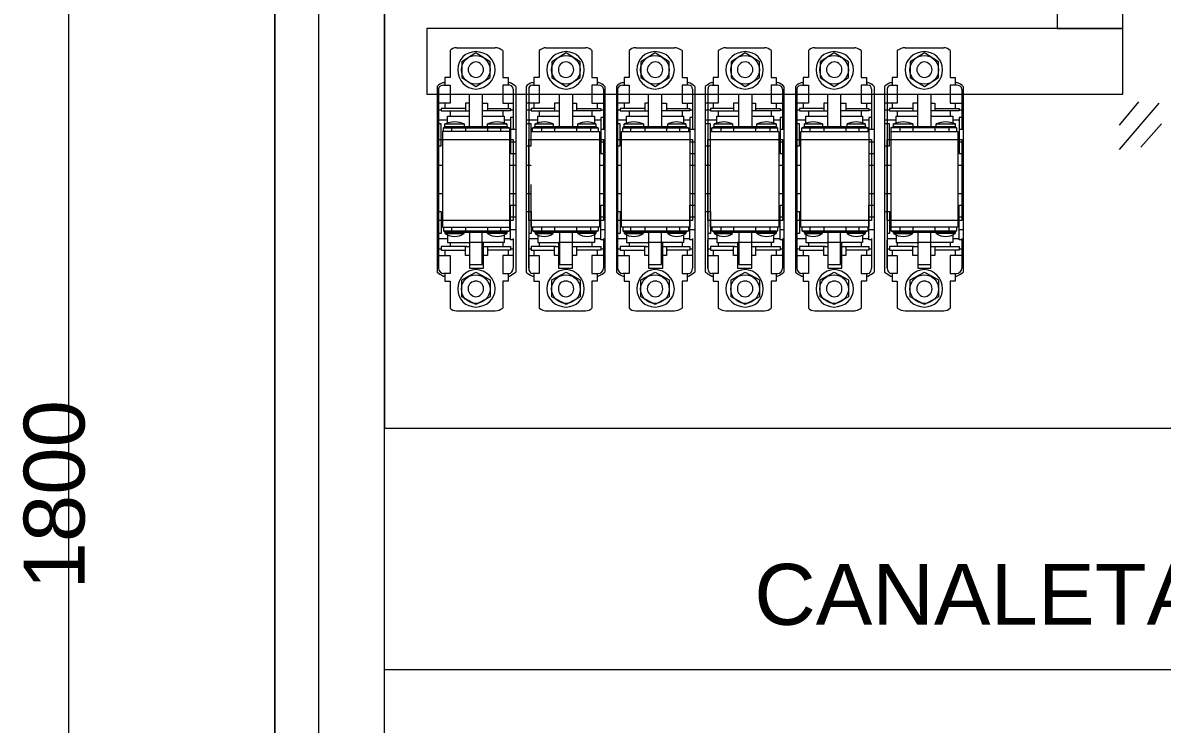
# Model space of a CAD drawing. Header units: millimetres. Extents: x 1004 to 59588, y 686 to 38112.
# Drawn here: x 17128 to 17648, y 12181 to 12501 of the extents above; entities that cross this region are included whole.
import ezdxf

# ---------------------------------------------------------------- set-up
doc = ezdxf.new("R2010")
doc.units = ezdxf.units.MM
doc.layers.add('PDF4_Geometry', color=7, linetype='Continuous')
doc.layers.add('PDF4_Text', color=7, linetype='Continuous')
doc.styles.add('PDF Arial', font='arial.ttf')

msp = doc.modelspace()

# ---------------------------------------------------------------- linework, layer by layer
at = {"layer": 'PDF4_Geometry', "lineweight": 0}
for points in [[(17243.05, 11239.42), (18087.16, 11239.42), (18087.16, 11339.42), (18087.16, 13234.71), (17243.05, 13234.71), (17243.05, 11339.42), (17243.05, 13234.71), (18087.16, 13234.71), (18087.16, 11339.42), (17243.05, 11339.42), (18087.16, 11339.42), (17243.05, 11339.42), (17243.05, 11239.42), (17243.05, 11339.42)], [(17637.16, 12465.3), (17628.34, 12454.71)], [(17646.58, 12464.71), (17628.34, 12443.54)], [(17647.75, 12455.3), (17638.34, 12444.71)]]:
    msp.add_lwpolyline(points, dxfattribs=at)
for points in [[(17263.05, 11359.42), (18067.16, 11359.42), (18067.16, 13215.3), (17263.05, 13215.3)], [(18031.28, 13182.95), (18031.28, 11387.07), (17293.05, 11387.07), (17293.05, 13182.95)], [(17293.05, 12316.48), (17712.46, 12316.48), (17712.46, 13003.54), (17293.05, 13003.54)], [(17630.11, 12635.89), (17600.11, 12635.89), (17600.11, 12498.83), (17630.11, 12498.83)], [(17312.46, 12468.83), (17630.11, 12468.83), (17630.11, 12498.83), (17312.46, 12498.83)]]:
    msp.add_lwpolyline(points, close=True, dxfattribs=at)
at = {"layer": 'PDF4_Geometry', "lineweight": 18}
for points in [[(17148.93, 13162.95), (17148.93, 11407.07)], [(17323.05, 12488.83), (17323.05, 12476.48), (17320.69, 12476.48), (17320.69, 12472.95)], [(17325.99, 12490.01), (17343.63, 12490.01)], [(17347.16, 12488.83), (17347.16, 12476.48), (17349.52, 12476.48), (17349.52, 12472.95)], [(17363.63, 12488.83), (17363.63, 12476.48), (17361.28, 12476.48), (17361.28, 12472.95)], [(17366.58, 12490.01), (17384.81, 12490.01)], [(17387.75, 12488.83), (17387.75, 12476.48), (17390.11, 12476.48), (17390.11, 12472.95)], [(17404.81, 12488.83), (17404.81, 12476.48), (17402.46, 12476.48), (17402.46, 12472.95)], [(17407.75, 12490.01), (17425.4, 12490.01)], [(17428.93, 12488.83), (17428.93, 12476.48), (17431.28, 12476.48), (17431.28, 12472.95)], [(17445.4, 12488.83), (17445.4, 12476.48), (17443.05, 12476.48), (17443.05, 12472.95)], [(17448.93, 12490.01), (17466.58, 12490.01)], [(17469.52, 12488.83), (17469.52, 12476.48), (17471.87, 12476.48), (17471.87, 12472.95)], [(17486.58, 12488.83), (17486.58, 12476.48), (17484.22, 12476.48), (17484.22, 12472.95)], [(17489.52, 12490.01), (17507.75, 12490.01)], [(17510.69, 12488.83), (17510.69, 12476.48), (17513.05, 12476.48), (17513.05, 12472.95)], [(17527.16, 12488.83), (17527.16, 12476.48), (17524.81, 12476.48), (17524.81, 12472.95)], [(17530.69, 12490.01), (17548.34, 12490.01)], [(17551.28, 12488.83), (17551.28, 12476.48), (17553.63, 12476.48), (17553.63, 12472.95)], [(17320.11, 12472.95), (17323.05, 12472.95), (17323.05, 12464.71), (17317.16, 12464.71)], [(17317.16, 12472.36), (17317.16, 12454.71)], [(17317.75, 12471.18), (17317.75, 12464.71)], [(17320.11, 12474.12), (17320.69, 12474.12)], [(17350.11, 12472.95), (17347.16, 12472.95), (17347.16, 12464.71), (17351.87, 12464.71)], [(17349.52, 12474.12), (17350.11, 12474.12)], [(17350.11, 12472.95), (17350.11, 12472.95)], [(17351.87, 12471.18), (17351.87, 12452.95)], [(17353.05, 12472.36), (17353.05, 12427.65), (17353.05, 12387.65)], [(17360.69, 12472.95), (17363.63, 12472.95), (17363.63, 12464.71), (17357.75, 12464.71)], [(17357.75, 12472.36), (17357.75, 12454.71)], [(17358.93, 12471.18), (17358.93, 12464.71)], [(17360.69, 12474.12), (17361.28, 12474.12)], [(17390.69, 12472.95), (17387.75, 12472.95), (17387.75, 12464.71), (17393.05, 12464.71)], [(17390.11, 12474.12), (17390.69, 12474.12)], [(17390.69, 12472.95), (17390.69, 12472.95)], [(17393.05, 12471.18), (17393.05, 12452.95)], [(17393.63, 12472.36), (17393.63, 12427.65), (17393.63, 12387.65)], [(17401.87, 12472.95), (17404.81, 12472.95), (17404.81, 12464.71), (17398.93, 12464.71)], [(17398.93, 12472.36), (17398.93, 12454.71)], [(17399.52, 12471.18), (17399.52, 12464.71)], [(17401.87, 12474.12), (17402.46, 12474.12)], [(17431.87, 12472.95), (17428.93, 12472.95), (17428.93, 12464.71), (17433.63, 12464.71)], [(17431.28, 12474.12), (17431.87, 12474.12)], [(17431.87, 12472.95), (17431.87, 12472.95)], [(17433.63, 12471.18), (17433.63, 12452.95)], [(17434.81, 12472.36), (17434.81, 12427.65), (17434.81, 12387.65)], [(17442.46, 12472.95), (17445.4, 12472.95), (17445.4, 12464.71), (17439.52, 12464.71)], [(17439.52, 12472.36), (17439.52, 12454.71)], [(17440.69, 12471.18), (17440.69, 12464.71)], [(17442.46, 12474.12), (17443.05, 12474.12)], [(17472.46, 12472.95), (17469.52, 12472.95), (17469.52, 12464.71), (17474.81, 12464.71)], [(17471.87, 12474.12), (17472.46, 12474.12)], [(17472.46, 12472.95), (17472.46, 12472.95)], [(17474.81, 12471.18), (17474.81, 12452.95)], [(17475.4, 12472.36), (17475.4, 12427.65), (17475.4, 12387.65)], [(17483.63, 12472.95), (17486.58, 12472.95), (17486.58, 12464.71), (17480.69, 12464.71)], [(17480.69, 12472.36), (17480.69, 12454.71)], [(17481.28, 12471.18), (17481.28, 12464.71)], [(17483.63, 12474.12), (17484.22, 12474.12)], [(17513.63, 12472.95), (17510.69, 12472.95), (17510.69, 12464.71), (17515.4, 12464.71)], [(17513.05, 12474.12), (17513.63, 12474.12)], [(17513.63, 12472.95), (17513.63, 12472.95)], [(17515.4, 12471.18), (17515.4, 12452.95)], [(17516.58, 12472.36), (17516.58, 12427.65), (17516.58, 12387.65)], [(17524.22, 12472.95), (17527.16, 12472.95), (17527.16, 12464.71), (17521.28, 12464.71)], [(17521.28, 12472.36), (17521.28, 12454.71)], [(17522.46, 12471.18), (17522.46, 12464.71)], [(17524.22, 12474.12), (17524.81, 12474.12)], [(17554.22, 12472.95), (17551.28, 12472.95), (17551.28, 12464.71), (17556.58, 12464.71)], [(17553.63, 12474.12), (17554.22, 12474.12)], [(17554.22, 12472.95), (17554.22, 12472.95)], [(17556.58, 12471.18), (17556.58, 12452.95)], [(17557.16, 12472.36), (17557.16, 12427.65), (17557.16, 12387.65)], [(17320.69, 12464.71), (17320.69, 12462.36)], [(17331.87, 12464.71), (17330.11, 12464.71), (17330.11, 12461.18)], [(17331.87, 12454.12), (17331.87, 12468.83), (17337.75, 12468.83), (17337.75, 12454.12)], [(17337.75, 12464.71), (17340.11, 12464.71), (17340.11, 12461.18)], [(17349.52, 12464.71), (17349.52, 12462.36)], [(17361.28, 12464.71), (17361.28, 12462.36)], [(17373.05, 12464.71), (17370.69, 12464.71), (17370.69, 12461.18)], [(17373.05, 12454.12), (17373.05, 12468.83), (17378.93, 12468.83), (17378.93, 12454.12)], [(17378.93, 12464.71), (17380.69, 12464.71), (17380.69, 12461.18)], [(17390.11, 12464.71), (17390.11, 12462.36)], [(17402.46, 12464.71), (17402.46, 12462.36)], [(17413.63, 12464.71), (17411.87, 12464.71), (17411.87, 12461.18)], [(17413.63, 12454.12), (17413.63, 12468.83), (17419.52, 12468.83), (17419.52, 12454.12)], [(17419.52, 12464.71), (17421.87, 12464.71), (17421.87, 12461.18)], [(17431.28, 12464.71), (17431.28, 12462.36)], [(17443.05, 12464.71), (17443.05, 12462.36)], [(17454.81, 12464.71), (17452.46, 12464.71), (17452.46, 12461.18)], [(17454.81, 12454.12), (17454.81, 12468.83), (17460.69, 12468.83), (17460.69, 12454.12)], [(17460.69, 12464.71), (17462.46, 12464.71), (17462.46, 12461.18)], [(17471.87, 12464.71), (17471.87, 12462.36)], [(17484.22, 12464.71), (17484.22, 12462.36)], [(17495.4, 12464.71), (17493.63, 12464.71), (17493.63, 12461.18)], [(17495.4, 12454.12), (17495.4, 12468.83), (17501.28, 12468.83), (17501.28, 12454.12)], [(17501.28, 12464.71), (17503.63, 12464.71), (17503.63, 12461.18)], [(17513.05, 12464.71), (17513.05, 12462.36)], [(17524.81, 12464.71), (17524.81, 12462.36)], [(17536.58, 12464.71), (17534.22, 12464.71), (17534.22, 12461.18)], [(17536.58, 12454.12), (17536.58, 12468.83), (17542.46, 12468.83), (17542.46, 12454.12)], [(17542.46, 12464.71), (17544.22, 12464.71), (17544.22, 12461.18)], [(17553.63, 12464.71), (17553.63, 12462.36)], [(17317.16, 12461.77), (17318.93, 12461.77)], [(17330.11, 12462.36), (17318.93, 12462.36), (17318.93, 12461.18), (17331.87, 12461.18)], [(17323.05, 12461.18), (17323.05, 12458.83)], [(17340.11, 12462.36), (17350.69, 12462.36), (17350.69, 12461.18), (17337.75, 12461.18)], [(17347.16, 12461.18), (17347.16, 12458.83)], [(17350.69, 12461.77), (17351.87, 12461.77)], [(17357.75, 12461.77), (17360.11, 12461.77)], [(17370.69, 12462.36), (17360.11, 12462.36), (17360.11, 12461.18), (17373.05, 12461.18)], [(17363.63, 12461.18), (17363.63, 12458.83)], [(17380.69, 12462.36), (17391.87, 12462.36), (17391.87, 12461.18), (17378.93, 12461.18)], [(17387.75, 12461.18), (17387.75, 12458.83)], [(17391.87, 12461.77), (17393.05, 12461.77)], [(17398.93, 12461.77), (17400.69, 12461.77)], [(17411.87, 12462.36), (17400.69, 12462.36), (17400.69, 12461.18), (17413.63, 12461.18)], [(17404.81, 12461.18), (17404.81, 12458.83)], [(17421.87, 12462.36), (17432.46, 12462.36), (17432.46, 12461.18), (17419.52, 12461.18)], [(17428.93, 12461.18), (17428.93, 12458.83)], [(17432.46, 12461.77), (17433.63, 12461.77)], [(17439.52, 12461.77), (17441.87, 12461.77)], [(17452.46, 12462.36), (17441.87, 12462.36), (17441.87, 12461.18), (17454.81, 12461.18)], [(17445.4, 12461.18), (17445.4, 12458.83)], [(17462.46, 12462.36), (17473.63, 12462.36), (17473.63, 12461.18), (17460.69, 12461.18)], [(17469.52, 12461.18), (17469.52, 12458.83)], [(17473.63, 12461.77), (17474.81, 12461.77)], [(17480.69, 12461.77), (17482.46, 12461.77)], [(17493.63, 12462.36), (17482.46, 12462.36), (17482.46, 12461.18), (17495.4, 12461.18)], [(17486.58, 12461.18), (17486.58, 12458.83)], [(17503.63, 12462.36), (17514.22, 12462.36), (17514.22, 12461.18), (17501.28, 12461.18)], [(17510.69, 12461.18), (17510.69, 12458.83)], [(17514.22, 12461.77), (17515.4, 12461.77)], [(17521.28, 12461.77), (17523.63, 12461.77)], [(17534.22, 12462.36), (17523.63, 12462.36), (17523.63, 12461.18), (17536.58, 12461.18)], [(17527.16, 12461.18), (17527.16, 12458.83)], [(17544.22, 12462.36), (17555.4, 12462.36), (17555.4, 12461.18), (17542.46, 12461.18)], [(17551.28, 12461.18), (17551.28, 12458.83)], [(17555.4, 12461.77), (17556.58, 12461.77)], [(17317.16, 12457.07), (17321.87, 12457.07)], [(17317.16, 12445.3), (17318.93, 12445.3), (17318.93, 12455.3), (17317.16, 12455.3), (17317.16, 12427.65), (17317.16, 12387.65)], [(17320.11, 12451.77), (17320.11, 12453.54), (17320.69, 12454.12), (17320.69, 12455.3), (17329.52, 12455.3), (17329.52, 12454.12)], [(17321.87, 12455.3), (17321.87, 12458.83), (17331.87, 12458.83)], [(17337.75, 12458.83), (17347.75, 12458.83), (17347.75, 12455.3)], [(17340.11, 12454.12), (17340.11, 12455.3), (17348.93, 12455.3), (17348.93, 12454.12), (17350.11, 12453.54)], [(17347.75, 12457.07), (17350.69, 12457.07)], [(17351.87, 12458.24), (17350.69, 12458.24), (17350.69, 12441.77), (17353.05, 12441.77)], [(17357.75, 12457.07), (17363.05, 12457.07)], [(17357.75, 12445.3), (17360.11, 12445.3), (17360.11, 12455.3), (17357.75, 12455.3), (17357.75, 12427.65), (17357.75, 12387.65)], [(17360.69, 12451.77), (17360.69, 12453.54), (17361.87, 12454.12), (17361.87, 12455.3), (17370.11, 12455.3), (17370.11, 12454.12)], [(17363.05, 12455.3), (17363.05, 12458.83), (17373.05, 12458.83)], [(17378.93, 12458.83), (17388.93, 12458.83), (17388.93, 12455.3)], [(17381.28, 12454.12), (17381.28, 12455.3), (17389.52, 12455.3), (17389.52, 12454.12), (17390.69, 12453.54), (17390.69, 12451.77)], [(17388.93, 12457.07), (17391.87, 12457.07)], [(17393.05, 12458.24), (17391.87, 12458.24), (17391.87, 12441.77), (17393.63, 12441.77)], [(17398.93, 12457.07), (17403.63, 12457.07)], [(17398.93, 12445.3), (17400.69, 12445.3), (17400.69, 12455.3), (17398.93, 12455.3), (17398.93, 12427.65), (17398.93, 12387.65)], [(17401.87, 12451.77), (17401.87, 12453.54), (17402.46, 12454.12), (17402.46, 12455.3), (17411.28, 12455.3), (17411.28, 12454.12)], [(17403.63, 12455.3), (17403.63, 12458.83), (17413.63, 12458.83)], [(17419.52, 12458.83), (17429.52, 12458.83), (17429.52, 12455.3)], [(17422.46, 12454.12), (17422.46, 12455.3), (17430.69, 12455.3), (17430.69, 12454.12), (17431.87, 12453.54), (17431.87, 12451.77)], [(17429.52, 12457.07), (17432.46, 12457.07)], [(17433.63, 12458.24), (17432.46, 12458.24), (17432.46, 12441.77), (17434.81, 12441.77)], [(17439.52, 12457.07), (17444.81, 12457.07)], [(17439.52, 12445.3), (17441.87, 12445.3), (17441.87, 12455.3), (17439.52, 12455.3), (17439.52, 12427.65), (17439.52, 12387.65)], [(17442.46, 12451.77), (17442.46, 12453.54), (17443.63, 12454.12), (17443.63, 12455.3), (17451.87, 12455.3), (17451.87, 12454.12)], [(17444.81, 12455.3), (17444.81, 12458.83), (17454.81, 12458.83)], [(17460.69, 12458.83), (17470.69, 12458.83), (17470.69, 12455.3)], [(17463.05, 12454.12), (17463.05, 12455.3), (17471.87, 12455.3), (17471.87, 12454.12), (17472.46, 12453.54), (17472.46, 12451.77)], [(17470.69, 12457.07), (17473.63, 12457.07)], [(17474.81, 12458.24), (17473.63, 12458.24), (17473.63, 12441.77), (17475.4, 12441.77)], [(17480.69, 12457.07), (17485.4, 12457.07)], [(17480.69, 12445.3), (17482.46, 12445.3), (17482.46, 12455.3), (17480.69, 12455.3), (17480.69, 12427.65), (17480.69, 12387.65)], [(17483.63, 12451.77), (17483.63, 12453.54), (17484.81, 12454.12), (17484.81, 12455.3), (17493.05, 12455.3), (17493.05, 12454.12)], [(17485.4, 12455.3), (17485.4, 12458.83), (17495.4, 12458.83)], [(17501.28, 12458.83), (17511.28, 12458.83), (17511.28, 12455.3)], [(17504.22, 12454.12), (17504.22, 12455.3), (17512.46, 12455.3), (17512.46, 12454.12), (17513.63, 12453.54), (17513.63, 12451.77)], [(17511.28, 12457.07), (17514.22, 12457.07)], [(17515.4, 12458.24), (17514.22, 12458.24), (17514.22, 12441.77), (17516.58, 12441.77)], [(17521.28, 12457.07), (17526.58, 12457.07)], [(17521.28, 12445.3), (17523.63, 12445.3), (17523.63, 12455.3), (17521.28, 12455.3), (17521.28, 12427.65), (17521.28, 12387.65)], [(17524.22, 12453.54), (17525.4, 12454.12), (17525.4, 12455.3), (17534.22, 12455.3), (17534.22, 12454.12)], [(17526.58, 12455.3), (17526.58, 12458.83), (17536.58, 12458.83)], [(17542.46, 12458.83), (17552.46, 12458.83), (17552.46, 12455.3)], [(17544.81, 12454.12), (17544.81, 12455.3), (17553.63, 12455.3), (17553.63, 12454.12), (17554.22, 12453.54), (17554.22, 12451.77)], [(17552.46, 12457.07), (17555.4, 12457.07)], [(17556.58, 12458.24), (17555.4, 12458.24), (17555.4, 12441.77), (17557.16, 12441.77)], [(17350.11, 12451.77), (17319.52, 12451.77), (17319.52, 12427.65), (17319.52, 12408.24), (17350.11, 12408.24)], [(17320.11, 12453.54), (17350.11, 12453.54), (17350.11, 12451.77), (17350.11, 12427.65), (17350.11, 12408.24), (17350.11, 12406.48), (17348.93, 12405.89), (17348.93, 12405.3), (17340.11, 12405.3), (17340.11, 12405.89)], [(17320.69, 12454.12), (17348.93, 12454.12)], [(17323.63, 12453.54), (17323.63, 12451.77)], [(17330.11, 12453.54), (17330.11, 12451.77)], [(17333.05, 12453.54), (17333.63, 12454.12)], [(17335.99, 12454.12), (17337.16, 12453.54)], [(17340.11, 12453.54), (17340.11, 12451.77)], [(17345.99, 12453.54), (17345.99, 12451.77)], [(17350.69, 12452.95), (17353.05, 12452.95)], [(17360.11, 12451.77), (17391.28, 12451.77), (17391.28, 12427.65), (17391.28, 12408.24), (17360.11, 12408.24), (17360.11, 12427.65)], [(17360.69, 12453.54), (17390.69, 12453.54)], [(17361.87, 12454.12), (17389.52, 12454.12)], [(17364.81, 12453.54), (17364.81, 12451.77)], [(17370.69, 12453.54), (17370.69, 12451.77)], [(17373.63, 12453.54), (17374.81, 12454.12)], [(17376.58, 12454.12), (17377.75, 12453.54)], [(17380.69, 12453.54), (17380.69, 12451.77)], [(17387.16, 12453.54), (17387.16, 12451.77)], [(17391.87, 12452.95), (17393.63, 12452.95)], [(17401.87, 12453.54), (17431.87, 12453.54)], [(17402.46, 12454.12), (17430.69, 12454.12)], [(17405.4, 12453.54), (17405.4, 12451.77)], [(17411.87, 12453.54), (17411.87, 12451.77)], [(17414.81, 12453.54), (17415.99, 12454.12)], [(17417.75, 12454.12), (17418.93, 12453.54)], [(17421.87, 12453.54), (17421.87, 12451.77)], [(17427.75, 12453.54), (17427.75, 12451.77)], [(17432.46, 12452.95), (17434.81, 12452.95)], [(17442.46, 12453.54), (17472.46, 12453.54)], [(17443.63, 12454.12), (17471.87, 12454.12)], [(17446.58, 12453.54), (17446.58, 12451.77)], [(17452.46, 12453.54), (17452.46, 12451.77)], [(17455.4, 12453.54), (17456.58, 12454.12)], [(17458.34, 12454.12), (17459.52, 12453.54)], [(17462.46, 12453.54), (17462.46, 12451.77)], [(17468.93, 12453.54), (17468.93, 12451.77)], [(17473.63, 12452.95), (17475.4, 12452.95)], [(17483.63, 12453.54), (17513.63, 12453.54)], [(17484.81, 12454.12), (17512.46, 12454.12)], [(17487.16, 12453.54), (17487.16, 12451.77)], [(17493.63, 12453.54), (17493.63, 12451.77)], [(17496.58, 12453.54), (17497.75, 12454.12)], [(17499.52, 12454.12), (17500.69, 12453.54)], [(17503.63, 12453.54), (17503.63, 12451.77)], [(17509.52, 12453.54), (17509.52, 12451.77)], [(17514.22, 12452.95), (17516.58, 12452.95)], [(17554.22, 12453.54), (17524.22, 12453.54), (17524.22, 12451.77), (17524.22, 12427.65), (17524.22, 12408.24), (17524.22, 12406.48), (17525.4, 12405.89), (17553.63, 12405.89)], [(17524.22, 12451.77), (17554.81, 12451.77), (17554.81, 12427.65), (17554.81, 12408.24), (17524.22, 12408.24)], [(17525.4, 12454.12), (17553.63, 12454.12)], [(17528.34, 12453.54), (17528.34, 12451.77)], [(17534.22, 12453.54), (17534.22, 12451.77)], [(17537.16, 12453.54), (17538.34, 12454.12)], [(17540.69, 12454.12), (17541.28, 12453.54)], [(17544.22, 12453.54), (17544.22, 12451.77)], [(17550.69, 12453.54), (17550.69, 12451.77)], [(17555.4, 12452.95), (17557.16, 12452.95)], [(17350.69, 12447.07), (17353.05, 12447.07)], [(17391.87, 12447.07), (17393.63, 12447.07)], [(17432.46, 12447.07), (17434.81, 12447.07)], [(17473.63, 12447.07), (17475.4, 12447.07)], [(17514.22, 12447.07), (17516.58, 12447.07)], [(17555.4, 12447.07), (17557.16, 12447.07)], [(17317.16, 12436.48), (17319.52, 12436.48)], [(17350.11, 12436.48), (17353.05, 12436.48)], [(17357.75, 12436.48), (17360.11, 12436.48)], [(17391.28, 12436.48), (17393.63, 12436.48)], [(17398.93, 12436.48), (17401.28, 12436.48)], [(17432.46, 12436.48), (17434.81, 12436.48)], [(17439.52, 12436.48), (17441.87, 12436.48)], [(17473.05, 12436.48), (17475.4, 12436.48)], [(17480.69, 12436.48), (17483.05, 12436.48)], [(17514.22, 12436.48), (17516.58, 12436.48)], [(17521.28, 12436.48), (17524.22, 12436.48)], [(17554.81, 12436.48), (17557.16, 12436.48)], [(17317.16, 12423.54), (17319.52, 12423.54)], [(17350.11, 12423.54), (17353.05, 12423.54)], [(17357.75, 12423.54), (17360.11, 12423.54)], [(17391.28, 12423.54), (17393.63, 12423.54)], [(17398.93, 12423.54), (17401.28, 12423.54)], [(17432.46, 12423.54), (17434.81, 12423.54)], [(17439.52, 12423.54), (17441.87, 12423.54)], [(17473.05, 12423.54), (17475.4, 12423.54)], [(17480.69, 12423.54), (17483.05, 12423.54)], [(17514.22, 12423.54), (17516.58, 12423.54)], [(17521.28, 12423.54), (17524.22, 12423.54)], [(17554.81, 12423.54), (17557.16, 12423.54)], [(17351.87, 12402.36), (17350.69, 12402.36), (17350.69, 12418.24), (17353.05, 12418.24)], [(17393.05, 12402.36), (17391.87, 12402.36), (17391.87, 12418.24), (17393.63, 12418.24)], [(17433.63, 12402.36), (17432.46, 12402.36), (17432.46, 12418.24), (17434.81, 12418.24)], [(17474.81, 12402.36), (17473.63, 12402.36), (17473.63, 12418.24), (17475.4, 12418.24)], [(17515.4, 12402.36), (17514.22, 12402.36), (17514.22, 12418.24), (17516.58, 12418.24)], [(17556.58, 12402.36), (17555.4, 12402.36), (17555.4, 12418.24), (17557.16, 12418.24)], [(17317.16, 12415.3), (17318.93, 12415.3), (17318.93, 12405.3), (17317.75, 12405.3), (17317.75, 12389.42), (17317.75, 12402.36)], [(17350.69, 12412.95), (17353.05, 12412.95)], [(17357.75, 12415.3), (17360.11, 12415.3), (17360.11, 12405.3), (17358.93, 12405.3), (17358.93, 12389.42), (17358.93, 12402.36)], [(17391.87, 12412.95), (17393.63, 12412.95)], [(17398.93, 12415.3), (17400.69, 12415.3), (17400.69, 12405.3), (17399.52, 12405.3), (17399.52, 12389.42), (17399.52, 12402.36)], [(17432.46, 12412.95), (17434.81, 12412.95)], [(17439.52, 12415.3), (17441.87, 12415.3), (17441.87, 12405.3), (17440.69, 12405.3), (17440.69, 12389.42), (17440.69, 12402.36)], [(17473.63, 12412.95), (17475.4, 12412.95)], [(17480.69, 12415.3), (17482.46, 12415.3), (17482.46, 12405.3), (17481.28, 12405.3), (17481.28, 12389.42), (17481.28, 12402.36)], [(17514.22, 12412.95), (17516.58, 12412.95)], [(17521.28, 12415.3), (17523.63, 12415.3), (17523.63, 12405.3), (17522.46, 12405.3), (17522.46, 12389.42), (17522.46, 12402.36)], [(17555.4, 12412.95), (17557.16, 12412.95)], [(17320.11, 12408.24), (17320.11, 12406.48), (17320.69, 12405.89), (17348.93, 12405.89)], [(17323.63, 12408.24), (17323.63, 12406.48)], [(17330.11, 12408.24), (17330.11, 12406.48)], [(17340.11, 12408.24), (17340.11, 12406.48)], [(17345.99, 12408.24), (17345.99, 12406.48)], [(17360.69, 12408.24), (17360.69, 12406.48), (17361.87, 12405.89), (17389.52, 12405.89)], [(17364.81, 12408.24), (17364.81, 12406.48)], [(17370.69, 12408.24), (17370.69, 12406.48)], [(17380.69, 12408.24), (17380.69, 12406.48)], [(17390.69, 12408.24), (17390.69, 12406.48), (17389.52, 12405.89), (17389.52, 12405.3), (17381.28, 12405.3), (17381.28, 12405.89)], [(17387.16, 12408.24), (17387.16, 12406.48)], [(17401.87, 12408.24), (17401.87, 12406.48), (17402.46, 12405.89), (17430.69, 12405.89)], [(17405.4, 12408.24), (17405.4, 12406.48)], [(17411.87, 12408.24), (17411.87, 12406.48)], [(17421.87, 12408.24), (17421.87, 12406.48)], [(17431.87, 12408.24), (17431.87, 12406.48), (17430.69, 12405.89), (17430.69, 12405.3), (17422.46, 12405.3), (17422.46, 12405.89)], [(17427.75, 12408.24), (17427.75, 12406.48)], [(17442.46, 12408.24), (17442.46, 12406.48), (17443.63, 12405.89), (17471.87, 12405.89)], [(17446.58, 12408.24), (17446.58, 12406.48)], [(17452.46, 12408.24), (17452.46, 12406.48)], [(17462.46, 12408.24), (17462.46, 12406.48)], [(17472.46, 12408.24), (17472.46, 12406.48), (17471.87, 12405.89), (17471.87, 12405.3), (17463.05, 12405.3), (17463.05, 12405.89)], [(17468.93, 12408.24), (17468.93, 12406.48)], [(17483.63, 12408.24), (17483.63, 12406.48), (17484.81, 12405.89), (17512.46, 12405.89)], [(17487.16, 12408.24), (17487.16, 12406.48)], [(17493.63, 12408.24), (17493.63, 12406.48)], [(17503.63, 12408.24), (17503.63, 12406.48)], [(17513.63, 12408.24), (17513.63, 12406.48), (17512.46, 12405.89), (17512.46, 12405.3), (17504.22, 12405.3), (17504.22, 12405.89)], [(17509.52, 12408.24), (17509.52, 12406.48)], [(17528.34, 12408.24), (17528.34, 12406.48)], [(17534.22, 12408.24), (17534.22, 12406.48)], [(17544.22, 12408.24), (17544.22, 12406.48)], [(17554.22, 12408.24), (17554.22, 12406.48), (17553.63, 12405.89), (17553.63, 12405.3), (17544.81, 12405.3), (17544.81, 12405.89)], [(17550.69, 12408.24), (17550.69, 12406.48)], [(17317.75, 12402.95), (17321.87, 12402.95)], [(17320.11, 12406.48), (17350.11, 12406.48)], [(17320.69, 12405.89), (17320.69, 12405.3), (17329.52, 12405.3), (17329.52, 12405.89)], [(17321.87, 12404.71), (17321.87, 12401.18), (17331.87, 12401.18), (17331.87, 12389.42), (17338.34, 12389.42), (17338.34, 12401.18), (17331.87, 12401.18)], [(17331.87, 12405.89), (17331.87, 12391.18), (17337.75, 12391.18), (17337.75, 12405.89)], [(17333.05, 12406.48), (17333.63, 12405.89)], [(17335.99, 12405.89), (17337.16, 12406.48)], [(17347.75, 12404.71), (17347.75, 12401.18), (17337.75, 12401.18)], [(17347.75, 12402.95), (17350.69, 12402.95)], [(17350.69, 12407.07), (17353.05, 12407.07)], [(17351.87, 12402.95), (17351.87, 12389.42)], [(17358.93, 12402.95), (17363.05, 12402.95)], [(17360.69, 12406.48), (17390.69, 12406.48)], [(17361.87, 12405.89), (17361.87, 12405.3), (17370.11, 12405.3), (17370.11, 12405.89)], [(17363.05, 12404.71), (17363.05, 12401.18), (17373.05, 12401.18)], [(17388.93, 12404.71), (17388.93, 12401.18), (17378.93, 12401.18), (17372.46, 12401.18), (17372.46, 12389.42), (17378.93, 12389.42), (17378.93, 12401.18)], [(17373.05, 12405.89), (17373.05, 12391.18), (17378.93, 12391.18), (17378.93, 12405.89)], [(17373.63, 12406.48), (17374.81, 12405.89)], [(17376.58, 12405.89), (17377.75, 12406.48)], [(17388.93, 12402.95), (17391.87, 12402.95)], [(17391.87, 12407.07), (17393.63, 12407.07)], [(17393.05, 12402.95), (17393.05, 12389.42)], [(17399.52, 12402.95), (17403.63, 12402.95)], [(17401.87, 12406.48), (17431.87, 12406.48)], [(17402.46, 12405.89), (17402.46, 12405.3), (17411.28, 12405.3), (17411.28, 12405.89)], [(17403.63, 12404.71), (17403.63, 12401.18), (17413.63, 12401.18), (17413.63, 12389.42), (17420.11, 12389.42), (17420.11, 12401.18), (17413.63, 12401.18)], [(17413.63, 12405.89), (17413.63, 12391.18), (17419.52, 12391.18), (17419.52, 12405.89)], [(17414.81, 12406.48), (17415.99, 12405.89)], [(17417.75, 12405.89), (17418.93, 12406.48)], [(17429.52, 12404.71), (17429.52, 12401.18), (17419.52, 12401.18)], [(17429.52, 12402.95), (17432.46, 12402.95)], [(17432.46, 12407.07), (17434.81, 12407.07)], [(17433.63, 12402.95), (17433.63, 12389.42)], [(17440.69, 12402.95), (17444.81, 12402.95)], [(17442.46, 12406.48), (17472.46, 12406.48)], [(17443.63, 12405.89), (17443.63, 12405.3), (17451.87, 12405.3), (17451.87, 12405.89)], [(17444.81, 12404.71), (17444.81, 12401.18), (17454.81, 12401.18)], [(17470.69, 12404.71), (17470.69, 12401.18), (17460.69, 12401.18), (17454.22, 12401.18), (17454.22, 12389.42), (17460.69, 12389.42), (17460.69, 12401.18)], [(17454.81, 12405.89), (17454.81, 12391.18), (17460.69, 12391.18), (17460.69, 12405.89)], [(17455.4, 12406.48), (17456.58, 12405.89)], [(17458.34, 12405.89), (17459.52, 12406.48)], [(17470.69, 12402.95), (17473.63, 12402.95)], [(17473.63, 12407.07), (17475.4, 12407.07)], [(17474.81, 12402.95), (17474.81, 12389.42)], [(17481.28, 12402.95), (17485.4, 12402.95)], [(17483.63, 12406.48), (17513.63, 12406.48)], [(17484.81, 12405.89), (17484.81, 12405.3), (17493.05, 12405.3), (17493.05, 12405.89)], [(17485.4, 12404.71), (17485.4, 12401.18), (17495.4, 12401.18), (17495.4, 12389.42), (17501.87, 12389.42), (17501.87, 12401.18), (17495.4, 12401.18)], [(17495.4, 12405.89), (17495.4, 12391.18), (17501.28, 12391.18), (17501.28, 12405.89)], [(17496.58, 12406.48), (17497.75, 12405.89)], [(17499.52, 12405.89), (17500.69, 12406.48)], [(17511.28, 12404.71), (17511.28, 12401.18), (17501.28, 12401.18)], [(17511.28, 12402.95), (17514.22, 12402.95)], [(17514.22, 12407.07), (17516.58, 12407.07)], [(17515.4, 12402.95), (17515.4, 12389.42)], [(17522.46, 12402.95), (17526.58, 12402.95)], [(17524.22, 12406.48), (17554.22, 12406.48)], [(17525.4, 12405.89), (17525.4, 12405.3), (17534.22, 12405.3), (17534.22, 12405.89)], [(17526.58, 12404.71), (17526.58, 12401.18), (17536.58, 12401.18), (17536.58, 12389.42), (17542.46, 12389.42), (17542.46, 12401.18)], [(17536.58, 12405.89), (17536.58, 12391.18), (17542.46, 12391.18), (17542.46, 12405.89)], [(17552.46, 12404.71), (17552.46, 12401.18), (17542.46, 12401.18), (17536.58, 12401.18)], [(17537.16, 12406.48), (17538.34, 12405.89)], [(17540.69, 12405.89), (17541.28, 12406.48)], [(17552.46, 12402.95), (17555.4, 12402.95)], [(17555.4, 12407.07), (17557.16, 12407.07)], [(17556.58, 12402.95), (17556.58, 12389.42)], [(17317.75, 12398.24), (17318.93, 12398.24)], [(17330.69, 12399.42), (17318.93, 12399.42), (17318.93, 12397.65), (17330.11, 12397.65)], [(17320.69, 12397.65), (17320.69, 12395.3)], [(17323.05, 12401.18), (17323.05, 12399.42)], [(17331.87, 12395.3), (17330.11, 12395.3), (17330.11, 12399.42), (17331.87, 12399.42)], [(17337.75, 12399.42), (17340.11, 12399.42), (17340.11, 12395.3), (17337.75, 12395.3)], [(17339.52, 12399.42), (17350.69, 12399.42), (17350.69, 12397.65), (17340.11, 12397.65)], [(17347.16, 12401.18), (17347.16, 12399.42)], [(17349.52, 12397.65), (17349.52, 12395.3)], [(17350.69, 12398.24), (17351.87, 12398.24)], [(17358.93, 12398.24), (17360.11, 12398.24)], [(17371.28, 12399.42), (17360.11, 12399.42), (17360.11, 12397.65), (17370.69, 12397.65)], [(17361.28, 12397.65), (17361.28, 12395.3)], [(17363.63, 12401.18), (17363.63, 12399.42)], [(17373.05, 12395.3), (17370.69, 12395.3), (17370.69, 12399.42), (17373.05, 12399.42)], [(17378.93, 12399.42), (17380.69, 12399.42), (17380.69, 12395.3), (17378.93, 12395.3)], [(17380.11, 12399.42), (17391.87, 12399.42), (17391.87, 12397.65), (17380.69, 12397.65)], [(17387.75, 12401.18), (17387.75, 12399.42)], [(17390.11, 12397.65), (17390.11, 12395.3)], [(17391.87, 12398.24), (17393.05, 12398.24)], [(17399.52, 12398.24), (17400.69, 12398.24)], [(17412.46, 12399.42), (17400.69, 12399.42), (17400.69, 12397.65), (17411.87, 12397.65)], [(17402.46, 12397.65), (17402.46, 12395.3)], [(17404.81, 12401.18), (17404.81, 12399.42)], [(17413.63, 12395.3), (17411.87, 12395.3), (17411.87, 12399.42), (17413.63, 12399.42)], [(17419.52, 12399.42), (17421.87, 12399.42), (17421.87, 12395.3), (17419.52, 12395.3)], [(17421.28, 12399.42), (17432.46, 12399.42), (17432.46, 12397.65), (17421.87, 12397.65)], [(17428.93, 12401.18), (17428.93, 12399.42)], [(17431.28, 12397.65), (17431.28, 12395.3)], [(17432.46, 12398.24), (17433.63, 12398.24)], [(17440.69, 12398.24), (17441.87, 12398.24)], [(17453.05, 12399.42), (17441.87, 12399.42), (17441.87, 12397.65), (17452.46, 12397.65)], [(17443.05, 12397.65), (17443.05, 12395.3)], [(17445.4, 12401.18), (17445.4, 12399.42)], [(17454.81, 12395.3), (17452.46, 12395.3), (17452.46, 12399.42), (17454.81, 12399.42)], [(17460.69, 12399.42), (17462.46, 12399.42), (17462.46, 12395.3), (17460.69, 12395.3)], [(17461.87, 12399.42), (17473.63, 12399.42), (17473.63, 12397.65), (17462.46, 12397.65)], [(17469.52, 12401.18), (17469.52, 12399.42)], [(17471.87, 12397.65), (17471.87, 12395.3)], [(17473.63, 12398.24), (17474.81, 12398.24)], [(17481.28, 12398.24), (17482.46, 12398.24)], [(17494.22, 12399.42), (17482.46, 12399.42), (17482.46, 12397.65), (17493.63, 12397.65)], [(17484.22, 12397.65), (17484.22, 12395.3)], [(17486.58, 12401.18), (17486.58, 12399.42)], [(17495.4, 12395.3), (17493.63, 12395.3), (17493.63, 12399.42), (17495.4, 12399.42)], [(17501.28, 12399.42), (17503.63, 12399.42), (17503.63, 12395.3), (17501.28, 12395.3)], [(17503.05, 12399.42), (17514.22, 12399.42), (17514.22, 12397.65), (17503.63, 12397.65)], [(17510.69, 12401.18), (17510.69, 12399.42)], [(17513.05, 12397.65), (17513.05, 12395.3)], [(17514.22, 12398.24), (17515.4, 12398.24)], [(17522.46, 12398.24), (17523.63, 12398.24)], [(17534.81, 12399.42), (17523.63, 12399.42), (17523.63, 12397.65), (17534.22, 12397.65)], [(17524.81, 12397.65), (17524.81, 12395.3)], [(17527.16, 12401.18), (17527.16, 12399.42)], [(17536.58, 12395.3), (17534.22, 12395.3), (17534.22, 12399.42), (17536.58, 12399.42)], [(17542.46, 12399.42), (17544.22, 12399.42), (17544.22, 12395.3), (17542.46, 12395.3)], [(17543.63, 12399.42), (17555.4, 12399.42), (17555.4, 12397.65), (17544.22, 12397.65)], [(17551.28, 12401.18), (17551.28, 12399.42)], [(17553.63, 12397.65), (17553.63, 12395.3)], [(17555.4, 12398.24), (17556.58, 12398.24)], [(17317.75, 12395.3), (17323.05, 12395.3), (17323.05, 12387.07), (17320.11, 12387.07)], [(17351.87, 12395.3), (17347.16, 12395.3), (17347.16, 12387.07), (17350.11, 12387.07)], [(17358.93, 12395.3), (17363.63, 12395.3), (17363.63, 12387.07), (17360.69, 12387.07)], [(17393.05, 12395.3), (17387.75, 12395.3), (17387.75, 12387.07), (17390.69, 12387.07)], [(17399.52, 12395.3), (17404.81, 12395.3), (17404.81, 12387.07), (17401.87, 12387.07)], [(17433.63, 12395.3), (17428.93, 12395.3), (17428.93, 12387.07), (17431.87, 12387.07)], [(17440.69, 12395.3), (17445.4, 12395.3), (17445.4, 12387.07), (17442.46, 12387.07)], [(17474.81, 12395.3), (17469.52, 12395.3), (17469.52, 12387.07), (17472.46, 12387.07)], [(17481.28, 12395.3), (17486.58, 12395.3), (17486.58, 12387.07), (17483.63, 12387.07)], [(17515.4, 12395.3), (17510.69, 12395.3), (17510.69, 12387.07), (17513.63, 12387.07)], [(17522.46, 12395.3), (17527.16, 12395.3), (17527.16, 12387.07), (17524.22, 12387.07)], [(17556.58, 12395.3), (17551.28, 12395.3), (17551.28, 12387.07), (17554.22, 12387.07)], [(17320.69, 12387.07), (17320.69, 12383.54), (17323.05, 12383.54), (17323.05, 12371.18)], [(17349.52, 12387.07), (17349.52, 12383.54), (17347.16, 12383.54), (17347.16, 12371.18)], [(17361.28, 12387.07), (17361.28, 12383.54), (17363.63, 12383.54), (17363.63, 12371.18)], [(17390.11, 12387.07), (17390.11, 12383.54), (17387.75, 12383.54), (17387.75, 12371.18)], [(17402.46, 12387.07), (17402.46, 12383.54), (17404.81, 12383.54), (17404.81, 12371.18)], [(17431.28, 12387.07), (17431.28, 12383.54), (17428.93, 12383.54), (17428.93, 12371.18)], [(17443.05, 12387.07), (17443.05, 12383.54), (17445.4, 12383.54), (17445.4, 12371.18)], [(17471.87, 12387.07), (17471.87, 12383.54), (17469.52, 12383.54), (17469.52, 12371.18)], [(17484.22, 12387.07), (17484.22, 12383.54), (17486.58, 12383.54), (17486.58, 12371.18)], [(17513.05, 12387.07), (17513.05, 12383.54), (17510.69, 12383.54), (17510.69, 12371.18)], [(17524.81, 12387.07), (17524.81, 12383.54), (17527.16, 12383.54), (17527.16, 12371.18)], [(17553.63, 12387.07), (17553.63, 12383.54), (17551.28, 12383.54), (17551.28, 12371.18)], [(17320.11, 12385.89), (17320.69, 12385.89)], [(17349.52, 12385.89), (17350.11, 12385.89)], [(17360.69, 12385.89), (17361.28, 12385.89)], [(17390.11, 12385.89), (17390.69, 12385.89)], [(17401.87, 12385.89), (17402.46, 12385.89)], [(17431.28, 12385.89), (17431.87, 12385.89)], [(17442.46, 12385.89), (17443.05, 12385.89)], [(17471.87, 12385.89), (17472.46, 12385.89)], [(17483.63, 12385.89), (17484.22, 12385.89)], [(17513.05, 12385.89), (17513.63, 12385.89)], [(17524.22, 12385.89), (17524.81, 12385.89)], [(17553.63, 12385.89), (17554.22, 12385.89)], [(17325.99, 12370.01), (17343.63, 12370.01)], [(17366.58, 12370.01), (17384.81, 12370.01)], [(17407.75, 12370.01), (17425.4, 12370.01)], [(17448.93, 12370.01), (17466.58, 12370.01)], [(17489.52, 12370.01), (17507.75, 12370.01)], [(17530.69, 12370.01), (17548.34, 12370.01)], [(17293.05, 12316.48), (18031.28, 12316.48)], [(17293.05, 12206.48), (18031.28, 12206.48)]]:
    msp.add_lwpolyline(points, dxfattribs=at)
for points in [[(17328.34, 12476.48), (17334.81, 12472.36), (17341.28, 12476.48), (17341.28, 12483.54), (17334.81, 12487.65), (17328.34, 12483.54)], [(17369.52, 12476.48), (17375.99, 12472.36), (17382.46, 12476.48), (17382.46, 12483.54), (17375.99, 12487.65), (17369.52, 12483.54)], [(17410.11, 12476.48), (17416.58, 12472.36), (17423.05, 12476.48), (17423.05, 12483.54), (17416.58, 12487.65), (17410.11, 12483.54)], [(17451.28, 12476.48), (17457.75, 12472.36), (17464.22, 12476.48), (17464.22, 12483.54), (17457.75, 12487.65), (17451.28, 12483.54)], [(17491.87, 12476.48), (17498.34, 12472.36), (17504.81, 12476.48), (17504.81, 12483.54), (17498.34, 12487.65), (17491.87, 12483.54)], [(17533.05, 12476.48), (17539.52, 12472.36), (17545.99, 12476.48), (17545.99, 12483.54), (17539.52, 12487.65), (17533.05, 12483.54)], [(17401.28, 12408.24), (17401.28, 12427.65), (17401.28, 12451.77), (17432.46, 12451.77), (17432.46, 12427.65), (17432.46, 12408.24)], [(17441.87, 12408.24), (17441.87, 12427.65), (17441.87, 12451.77), (17473.05, 12451.77), (17473.05, 12427.65), (17473.05, 12408.24)], [(17483.05, 12408.24), (17483.05, 12427.65), (17483.05, 12451.77), (17514.22, 12451.77), (17514.22, 12427.65), (17514.22, 12408.24)], [(17317.75, 12411.18), (17317.75, 12448.24), (17351.87, 12448.24), (17351.87, 12411.18)], [(17358.93, 12411.18), (17358.93, 12448.24), (17393.05, 12448.24), (17393.05, 12411.18)], [(17399.52, 12411.18), (17399.52, 12448.24), (17433.63, 12448.24), (17433.63, 12411.18)], [(17440.69, 12411.18), (17440.69, 12448.24), (17474.81, 12448.24), (17474.81, 12411.18)], [(17481.28, 12411.18), (17481.28, 12448.24), (17515.4, 12448.24), (17515.4, 12411.18)], [(17522.46, 12411.18), (17522.46, 12448.24), (17556.58, 12448.24), (17556.58, 12411.18)], [(17328.34, 12376.48), (17328.34, 12384.12), (17334.81, 12387.65), (17341.28, 12384.12), (17341.28, 12376.48), (17334.81, 12372.95)], [(17369.52, 12376.48), (17369.52, 12384.12), (17375.99, 12387.65), (17382.46, 12384.12), (17382.46, 12376.48), (17375.99, 12372.95)], [(17410.11, 12376.48), (17410.11, 12384.12), (17416.58, 12387.65), (17423.05, 12384.12), (17423.05, 12376.48), (17416.58, 12372.95)], [(17451.28, 12376.48), (17451.28, 12384.12), (17457.75, 12387.65), (17464.22, 12384.12), (17464.22, 12376.48), (17457.75, 12372.95)], [(17491.87, 12376.48), (17491.87, 12384.12), (17498.34, 12387.65), (17504.81, 12384.12), (17504.81, 12376.48), (17498.34, 12372.95)], [(17533.05, 12376.48), (17533.05, 12384.12), (17539.52, 12387.65), (17545.99, 12384.12), (17545.99, 12376.48), (17539.52, 12372.95)]]:
    msp.add_lwpolyline(points, close=True, dxfattribs=at)
at = {"layer": 'PDF4_Geometry', "lineweight": 5}
for points in [[(17317.75, 12470.01), (17317.75, 12390.01)], [(17358.93, 12470.01), (17358.93, 12390.01)], [(17399.52, 12470.01), (17399.52, 12390.01)], [(17440.69, 12470.01), (17440.69, 12390.01)], [(17481.28, 12470.01), (17481.28, 12390.01)], [(17522.46, 12470.01), (17522.46, 12390.01)], [(17317.16, 12467.65), (17317.16, 12387.65)], [(17357.75, 12467.65), (17357.75, 12387.65)], [(17398.93, 12467.65), (17398.93, 12387.65)], [(17439.52, 12467.65), (17439.52, 12387.65)], [(17480.69, 12467.65), (17480.69, 12387.65)], [(17521.28, 12467.65), (17521.28, 12387.65)]]:
    msp.add_lwpolyline(points, dxfattribs=at)
at = {"layer": 'PDF4_Geometry', "lineweight": 18}
for centre in [(17334.75, 12479.95), (17375.93, 12479.95), (17416.52, 12479.95), (17457.7, 12479.95), (17498.28, 12479.95), (17539.46, 12479.95), (17334.75, 12379.95), (17375.93, 12379.95), (17416.52, 12379.95), (17457.7, 12379.95), (17498.28, 12379.95), (17539.46, 12379.95)]:
    msp.add_circle(centre, 6.53, dxfattribs=at)
for centre in [(17325.11, 12444.71), (17344.52, 12444.71), (17406.87, 12444.71), (17467.46, 12444.71), (17529.81, 12444.71), (17549.22, 12444.71)]:
    msp.add_arc(centre, 11.47, 67.3801, 112.6199, dxfattribs=at)
for points in [[(17325.99, 12490.01), (17324.81, 12490.01), (17323.63, 12489.42), (17323.05, 12488.83)], [(17334.81, 12488.24), (17330.11, 12488.24), (17326.58, 12484.71), (17326.58, 12480.01)], [(17343.63, 12480.01), (17343.63, 12484.71), (17339.52, 12488.24), (17334.81, 12488.24)], [(17347.16, 12488.83), (17345.99, 12489.42), (17344.81, 12490.01), (17343.63, 12490.01)], [(17366.58, 12490.01), (17365.99, 12490.01), (17364.81, 12489.42), (17363.63, 12488.83)], [(17375.99, 12488.24), (17371.28, 12488.24), (17367.16, 12484.71), (17367.16, 12480.01)], [(17384.22, 12480.01), (17384.22, 12484.71), (17380.69, 12488.24), (17375.99, 12488.24)], [(17387.75, 12488.83), (17387.16, 12489.42), (17385.99, 12490.01), (17384.81, 12490.01)], [(17407.75, 12490.01), (17406.58, 12490.01), (17405.4, 12489.42), (17404.81, 12488.83)], [(17416.58, 12488.24), (17411.87, 12488.24), (17408.34, 12484.71), (17408.34, 12480.01)], [(17425.4, 12480.01), (17425.4, 12484.71), (17421.28, 12488.24), (17416.58, 12488.24)], [(17428.93, 12488.83), (17427.75, 12489.42), (17426.58, 12490.01), (17425.4, 12490.01)], [(17448.93, 12490.01), (17447.75, 12490.01), (17446.58, 12489.42), (17445.4, 12488.83)], [(17457.75, 12488.24), (17453.05, 12488.24), (17448.93, 12484.71), (17448.93, 12480.01)], [(17465.99, 12480.01), (17465.99, 12484.71), (17462.46, 12488.24), (17457.75, 12488.24)], [(17469.52, 12488.83), (17468.93, 12489.42), (17467.75, 12490.01), (17466.58, 12490.01)], [(17489.52, 12490.01), (17488.34, 12490.01), (17487.16, 12489.42), (17486.58, 12488.83)], [(17498.34, 12488.24), (17493.63, 12488.24), (17490.11, 12484.71), (17490.11, 12480.01)], [(17507.16, 12480.01), (17507.16, 12484.71), (17503.05, 12488.24), (17498.34, 12488.24)], [(17510.69, 12488.83), (17509.52, 12489.42), (17508.34, 12490.01), (17507.75, 12490.01)], [(17530.69, 12490.01), (17529.52, 12490.01), (17528.34, 12489.42), (17527.16, 12488.83)], [(17539.52, 12488.24), (17534.81, 12488.24), (17530.69, 12484.71), (17530.69, 12480.01)], [(17547.75, 12480.01), (17547.75, 12484.71), (17544.22, 12488.24), (17539.52, 12488.24)], [(17551.28, 12488.83), (17550.69, 12489.42), (17549.52, 12490.01), (17548.34, 12490.01)], [(17334.81, 12483.54), (17333.05, 12483.54), (17331.28, 12481.77), (17331.28, 12480.01)], [(17338.34, 12480.01), (17338.34, 12481.77), (17336.58, 12483.54), (17334.81, 12483.54)], [(17375.99, 12483.54), (17373.63, 12483.54), (17372.46, 12481.77), (17372.46, 12480.01)], [(17379.52, 12480.01), (17379.52, 12481.77), (17377.75, 12483.54), (17375.99, 12483.54)], [(17416.58, 12483.54), (17414.81, 12483.54), (17413.05, 12481.77), (17413.05, 12480.01)], [(17420.11, 12480.01), (17420.11, 12481.77), (17418.93, 12483.54), (17416.58, 12483.54)], [(17457.75, 12483.54), (17455.4, 12483.54), (17454.22, 12481.77), (17454.22, 12480.01)], [(17461.28, 12480.01), (17461.28, 12481.77), (17459.52, 12483.54), (17457.75, 12483.54)], [(17498.34, 12483.54), (17496.58, 12483.54), (17494.81, 12481.77), (17494.81, 12480.01)], [(17501.87, 12480.01), (17501.87, 12481.77), (17500.69, 12483.54), (17498.34, 12483.54)], [(17539.52, 12483.54), (17537.75, 12483.54), (17535.99, 12481.77), (17535.99, 12480.01)], [(17543.05, 12480.01), (17543.05, 12481.77), (17541.28, 12483.54), (17539.52, 12483.54)], [(17326.58, 12480.01), (17326.58, 12475.3), (17330.11, 12471.18), (17334.81, 12471.18)], [(17331.28, 12480.01), (17331.28, 12478.24), (17333.05, 12476.48), (17334.81, 12476.48)], [(17334.81, 12471.18), (17339.52, 12471.18), (17343.63, 12475.3), (17343.63, 12480.01)], [(17334.81, 12476.48), (17336.58, 12476.48), (17338.34, 12478.24), (17338.34, 12480.01)], [(17367.16, 12480.01), (17367.16, 12475.3), (17371.28, 12471.18), (17375.99, 12471.18)], [(17372.46, 12480.01), (17372.46, 12478.24), (17373.63, 12476.48), (17375.99, 12476.48)], [(17375.99, 12471.18), (17380.69, 12471.18), (17384.22, 12475.3), (17384.22, 12480.01)], [(17375.99, 12476.48), (17377.75, 12476.48), (17379.52, 12478.24), (17379.52, 12480.01)], [(17408.34, 12480.01), (17408.34, 12475.3), (17411.87, 12471.18), (17416.58, 12471.18)], [(17413.05, 12480.01), (17413.05, 12478.24), (17414.81, 12476.48), (17416.58, 12476.48)], [(17416.58, 12471.18), (17421.28, 12471.18), (17425.4, 12475.3), (17425.4, 12480.01)], [(17416.58, 12476.48), (17418.93, 12476.48), (17420.11, 12478.24), (17420.11, 12480.01)], [(17448.93, 12480.01), (17448.93, 12475.3), (17453.05, 12471.18), (17457.75, 12471.18)], [(17454.22, 12480.01), (17454.22, 12478.24), (17455.4, 12476.48), (17457.75, 12476.48)], [(17457.75, 12471.18), (17462.46, 12471.18), (17465.99, 12475.3), (17465.99, 12480.01)], [(17457.75, 12476.48), (17459.52, 12476.48), (17461.28, 12478.24), (17461.28, 12480.01)], [(17490.11, 12480.01), (17490.11, 12475.3), (17493.63, 12471.18), (17498.34, 12471.18)], [(17494.81, 12480.01), (17494.81, 12478.24), (17496.58, 12476.48), (17498.34, 12476.48)], [(17498.34, 12471.18), (17503.05, 12471.18), (17507.16, 12475.3), (17507.16, 12480.01)], [(17498.34, 12476.48), (17500.69, 12476.48), (17501.87, 12478.24), (17501.87, 12480.01)], [(17530.69, 12480.01), (17530.69, 12475.3), (17534.81, 12471.18), (17539.52, 12471.18)], [(17535.99, 12480.01), (17535.99, 12478.24), (17537.75, 12476.48), (17539.52, 12476.48)], [(17539.52, 12471.18), (17544.22, 12471.18), (17547.75, 12475.3), (17547.75, 12480.01)], [(17539.52, 12476.48), (17541.28, 12476.48), (17543.05, 12478.24), (17543.05, 12480.01)], [(17320.11, 12474.12), (17318.93, 12474.12), (17317.75, 12472.95), (17317.16, 12472.36)], [(17320.11, 12472.95), (17318.93, 12472.95), (17317.75, 12472.36), (17317.75, 12471.18)], [(17353.05, 12472.36), (17351.87, 12472.95), (17351.28, 12474.12), (17350.11, 12474.12)], [(17351.87, 12471.18), (17351.87, 12472.36), (17350.69, 12472.95), (17350.11, 12472.95)], [(17360.69, 12474.12), (17359.52, 12474.12), (17358.34, 12472.95), (17357.75, 12472.36)], [(17360.69, 12472.95), (17359.52, 12472.95), (17358.93, 12472.36), (17358.93, 12471.18)], [(17393.63, 12472.36), (17393.05, 12472.95), (17391.87, 12474.12), (17390.69, 12474.12)], [(17393.05, 12471.18), (17393.05, 12472.36), (17391.87, 12472.95), (17390.69, 12472.95)], [(17401.87, 12474.12), (17400.69, 12474.12), (17399.52, 12472.95), (17398.93, 12472.36)], [(17401.87, 12472.95), (17400.69, 12472.95), (17399.52, 12472.36), (17399.52, 12471.18)], [(17434.81, 12472.36), (17433.63, 12472.95), (17433.05, 12474.12), (17431.87, 12474.12)], [(17433.63, 12471.18), (17433.63, 12472.36), (17433.05, 12472.95), (17431.87, 12472.95)], [(17442.46, 12474.12), (17441.28, 12474.12), (17440.69, 12472.95), (17439.52, 12472.36)], [(17442.46, 12472.95), (17441.28, 12472.95), (17440.69, 12472.36), (17440.69, 12471.18)], [(17475.4, 12472.36), (17474.81, 12472.95), (17473.63, 12474.12), (17472.46, 12474.12)], [(17474.81, 12471.18), (17474.81, 12472.36), (17473.63, 12472.95), (17472.46, 12472.95)], [(17483.63, 12474.12), (17482.46, 12474.12), (17481.28, 12472.95), (17480.69, 12472.36)], [(17483.63, 12472.95), (17482.46, 12472.95), (17481.28, 12472.36), (17481.28, 12471.18)], [(17516.58, 12472.36), (17515.99, 12472.95), (17514.81, 12474.12), (17513.63, 12474.12)], [(17515.4, 12471.18), (17515.4, 12472.36), (17514.81, 12472.95), (17513.63, 12472.95)], [(17524.22, 12474.12), (17523.05, 12474.12), (17522.46, 12472.95), (17521.28, 12472.36)], [(17524.22, 12472.95), (17523.63, 12472.95), (17522.46, 12472.36), (17522.46, 12471.18)], [(17557.16, 12472.36), (17556.58, 12472.95), (17555.4, 12474.12), (17554.22, 12474.12)], [(17556.58, 12471.18), (17556.58, 12472.36), (17555.4, 12472.95), (17554.22, 12472.95)], [(17370.11, 12455.3), (17367.75, 12456.48), (17364.22, 12456.48), (17361.87, 12455.3)], [(17389.52, 12455.3), (17387.16, 12456.48), (17384.22, 12456.48), (17381.28, 12455.3)], [(17430.69, 12455.3), (17427.75, 12456.48), (17424.81, 12456.48), (17422.46, 12455.3)], [(17451.87, 12455.3), (17449.52, 12456.48), (17446.58, 12456.48), (17443.63, 12455.3)], [(17493.05, 12455.3), (17490.11, 12456.48), (17487.16, 12456.48), (17484.81, 12455.3)], [(17512.46, 12455.3), (17510.11, 12456.48), (17506.58, 12456.48), (17504.22, 12455.3)], [(17320.69, 12405.3), (17323.63, 12403.54), (17326.58, 12403.54), (17329.52, 12405.3)], [(17340.11, 12405.3), (17343.05, 12403.54), (17345.99, 12403.54), (17348.93, 12405.3)], [(17361.87, 12405.3), (17364.22, 12403.54), (17367.75, 12403.54), (17370.11, 12405.3)], [(17381.28, 12405.3), (17384.22, 12403.54), (17387.16, 12403.54), (17389.52, 12405.3)], [(17402.46, 12405.3), (17405.4, 12403.54), (17408.34, 12403.54), (17411.28, 12405.3)], [(17422.46, 12405.3), (17424.81, 12403.54), (17427.75, 12403.54), (17430.69, 12405.3)], [(17443.63, 12405.3), (17446.58, 12403.54), (17449.52, 12403.54), (17451.87, 12405.3)], [(17463.05, 12405.3), (17465.99, 12403.54), (17468.93, 12403.54), (17471.87, 12405.3)], [(17484.81, 12405.3), (17487.16, 12403.54), (17490.11, 12403.54), (17493.05, 12405.3)], [(17504.22, 12405.3), (17506.58, 12403.54), (17510.11, 12403.54), (17512.46, 12405.3)], [(17525.4, 12405.3), (17528.34, 12403.54), (17531.28, 12403.54), (17534.22, 12405.3)], [(17544.81, 12405.3), (17547.75, 12403.54), (17550.69, 12403.54), (17553.63, 12405.3)], [(17317.16, 12387.65), (17317.75, 12387.07), (17318.93, 12386.48), (17320.11, 12385.89)], [(17317.75, 12389.42), (17317.75, 12388.24), (17318.93, 12387.07), (17320.11, 12387.07)], [(17334.81, 12388.83), (17330.11, 12388.83), (17326.58, 12384.71), (17326.58, 12380.01)], [(17343.63, 12380.01), (17343.63, 12384.71), (17339.52, 12388.83), (17334.81, 12388.83)], [(17350.11, 12387.07), (17350.69, 12387.07), (17351.87, 12388.24), (17351.87, 12389.42)], [(17350.11, 12385.89), (17351.28, 12386.48), (17351.87, 12387.07), (17353.05, 12387.65)], [(17357.75, 12387.65), (17358.34, 12387.07), (17359.52, 12386.48), (17360.69, 12385.89)], [(17358.93, 12389.42), (17358.93, 12388.24), (17359.52, 12387.07), (17360.69, 12387.07)], [(17375.99, 12388.83), (17371.28, 12388.83), (17367.16, 12384.71), (17367.16, 12380.01)], [(17384.22, 12380.01), (17384.22, 12384.71), (17380.69, 12388.83), (17375.99, 12388.83)], [(17390.69, 12387.07), (17391.87, 12387.07), (17393.05, 12388.24), (17393.05, 12389.42)], [(17390.69, 12385.89), (17391.87, 12386.48), (17393.05, 12387.07), (17393.63, 12387.65)], [(17398.93, 12387.65), (17399.52, 12387.07), (17400.69, 12386.48), (17401.87, 12385.89)], [(17399.52, 12389.42), (17399.52, 12388.24), (17400.69, 12387.07), (17401.87, 12387.07)], [(17416.58, 12388.83), (17411.87, 12388.83), (17408.34, 12384.71), (17408.34, 12380.01)], [(17425.4, 12380.01), (17425.4, 12384.71), (17421.28, 12388.83), (17416.58, 12388.83)], [(17431.87, 12387.07), (17433.05, 12387.07), (17433.63, 12388.24), (17433.63, 12389.42)], [(17431.87, 12385.89), (17433.05, 12386.48), (17433.63, 12387.07), (17434.81, 12387.65)], [(17439.52, 12387.65), (17440.69, 12387.07), (17441.28, 12386.48), (17442.46, 12385.89)], [(17440.69, 12389.42), (17440.69, 12388.24), (17441.28, 12387.07), (17442.46, 12387.07)], [(17457.75, 12388.83), (17453.05, 12388.83), (17448.93, 12384.71), (17448.93, 12380.01)], [(17465.99, 12380.01), (17465.99, 12384.71), (17462.46, 12388.83), (17457.75, 12388.83)], [(17472.46, 12387.07), (17473.63, 12387.07), (17474.81, 12388.24), (17474.81, 12389.42)], [(17472.46, 12385.89), (17473.63, 12386.48), (17474.81, 12387.07), (17475.4, 12387.65)], [(17480.69, 12387.65), (17481.28, 12387.07), (17482.46, 12386.48), (17483.63, 12385.89)], [(17481.28, 12389.42), (17481.28, 12388.24), (17482.46, 12387.07), (17483.63, 12387.07)], [(17498.34, 12388.83), (17493.63, 12388.83), (17490.11, 12384.71), (17490.11, 12380.01)], [(17507.16, 12380.01), (17507.16, 12384.71), (17503.05, 12388.83), (17498.34, 12388.83)], [(17513.63, 12387.07), (17514.81, 12387.07), (17515.4, 12388.24), (17515.4, 12389.42)], [(17513.63, 12385.89), (17514.81, 12386.48), (17515.99, 12387.07), (17516.58, 12387.65)], [(17521.28, 12387.65), (17522.46, 12387.07), (17523.05, 12386.48), (17524.22, 12385.89)], [(17522.46, 12389.42), (17522.46, 12388.24), (17523.63, 12387.07), (17524.22, 12387.07)], [(17539.52, 12388.83), (17534.81, 12388.83), (17530.69, 12384.71), (17530.69, 12380.01)], [(17547.75, 12380.01), (17547.75, 12384.71), (17544.22, 12388.83), (17539.52, 12388.83)], [(17554.22, 12387.07), (17555.4, 12387.07), (17556.58, 12388.24), (17556.58, 12389.42)], [(17554.22, 12385.89), (17555.4, 12386.48), (17556.58, 12387.07), (17557.16, 12387.65)], [(17334.81, 12383.54), (17333.05, 12383.54), (17331.28, 12382.36), (17331.28, 12380.01)], [(17338.34, 12380.01), (17338.34, 12382.36), (17336.58, 12383.54), (17334.81, 12383.54)], [(17375.99, 12383.54), (17373.63, 12383.54), (17372.46, 12382.36), (17372.46, 12380.01)], [(17379.52, 12380.01), (17379.52, 12382.36), (17377.75, 12383.54), (17375.99, 12383.54)], [(17416.58, 12383.54), (17414.81, 12383.54), (17413.05, 12382.36), (17413.05, 12380.01)], [(17420.11, 12380.01), (17420.11, 12382.36), (17418.93, 12383.54), (17416.58, 12383.54)], [(17457.75, 12383.54), (17455.4, 12383.54), (17454.22, 12382.36), (17454.22, 12380.01)], [(17461.28, 12380.01), (17461.28, 12382.36), (17459.52, 12383.54), (17457.75, 12383.54)], [(17498.34, 12383.54), (17496.58, 12383.54), (17494.81, 12382.36), (17494.81, 12380.01)], [(17501.87, 12380.01), (17501.87, 12382.36), (17500.69, 12383.54), (17498.34, 12383.54)], [(17539.52, 12383.54), (17537.75, 12383.54), (17535.99, 12382.36), (17535.99, 12380.01)], [(17543.05, 12380.01), (17543.05, 12382.36), (17541.28, 12383.54), (17539.52, 12383.54)], [(17326.58, 12380.01), (17326.58, 12375.3), (17330.11, 12371.77), (17334.81, 12371.77)], [(17331.28, 12380.01), (17331.28, 12378.24), (17333.05, 12376.48), (17334.81, 12376.48)], [(17334.81, 12376.48), (17336.58, 12376.48), (17338.34, 12378.24), (17338.34, 12380.01)], [(17334.81, 12371.77), (17339.52, 12371.77), (17343.63, 12375.3), (17343.63, 12380.01)], [(17367.16, 12380.01), (17367.16, 12375.3), (17371.28, 12371.77), (17375.99, 12371.77)], [(17372.46, 12380.01), (17372.46, 12378.24), (17373.63, 12376.48), (17375.99, 12376.48)], [(17375.99, 12376.48), (17377.75, 12376.48), (17379.52, 12378.24), (17379.52, 12380.01)], [(17375.99, 12371.77), (17380.69, 12371.77), (17384.22, 12375.3), (17384.22, 12380.01)], [(17408.34, 12380.01), (17408.34, 12375.3), (17411.87, 12371.77), (17416.58, 12371.77)], [(17413.05, 12380.01), (17413.05, 12378.24), (17414.81, 12376.48), (17416.58, 12376.48)], [(17416.58, 12376.48), (17418.93, 12376.48), (17420.11, 12378.24), (17420.11, 12380.01)], [(17416.58, 12371.77), (17421.28, 12371.77), (17425.4, 12375.3), (17425.4, 12380.01)], [(17448.93, 12380.01), (17448.93, 12375.3), (17453.05, 12371.77), (17457.75, 12371.77)], [(17454.22, 12380.01), (17454.22, 12378.24), (17455.4, 12376.48), (17457.75, 12376.48)], [(17457.75, 12376.48), (17459.52, 12376.48), (17461.28, 12378.24), (17461.28, 12380.01)], [(17457.75, 12371.77), (17462.46, 12371.77), (17465.99, 12375.3), (17465.99, 12380.01)], [(17490.11, 12380.01), (17490.11, 12375.3), (17493.63, 12371.77), (17498.34, 12371.77)], [(17494.81, 12380.01), (17494.81, 12378.24), (17496.58, 12376.48), (17498.34, 12376.48)], [(17498.34, 12376.48), (17500.69, 12376.48), (17501.87, 12378.24), (17501.87, 12380.01)], [(17498.34, 12371.77), (17503.05, 12371.77), (17507.16, 12375.3), (17507.16, 12380.01)], [(17530.69, 12380.01), (17530.69, 12375.3), (17534.81, 12371.77), (17539.52, 12371.77)], [(17535.99, 12380.01), (17535.99, 12378.24), (17537.75, 12376.48), (17539.52, 12376.48)], [(17539.52, 12376.48), (17541.28, 12376.48), (17543.05, 12378.24), (17543.05, 12380.01)], [(17539.52, 12371.77), (17544.22, 12371.77), (17547.75, 12375.3), (17547.75, 12380.01)], [(17323.05, 12371.18), (17323.63, 12370.59), (17324.81, 12370.01), (17325.99, 12370.01)], [(17343.63, 12370.01), (17344.81, 12370.01), (17345.99, 12370.59), (17347.16, 12371.18)], [(17363.63, 12371.18), (17364.81, 12370.59), (17365.99, 12370.01), (17366.58, 12370.01)], [(17384.81, 12370.01), (17385.99, 12370.01), (17387.16, 12370.59), (17387.75, 12371.18)], [(17404.81, 12371.18), (17405.4, 12370.59), (17406.58, 12370.01), (17407.75, 12370.01)], [(17425.4, 12370.01), (17426.58, 12370.01), (17427.75, 12370.59), (17428.93, 12371.18)], [(17445.4, 12371.18), (17446.58, 12370.59), (17447.75, 12370.01), (17448.93, 12370.01)], [(17466.58, 12370.01), (17467.75, 12370.01), (17468.93, 12370.59), (17469.52, 12371.18)], [(17486.58, 12371.18), (17487.16, 12370.59), (17488.34, 12370.01), (17489.52, 12370.01)], [(17507.75, 12370.01), (17508.34, 12370.01), (17509.52, 12370.59), (17510.69, 12371.18)], [(17527.16, 12371.18), (17528.34, 12370.59), (17529.52, 12370.01), (17530.69, 12370.01)], [(17548.34, 12370.01), (17549.52, 12370.01), (17550.69, 12370.59), (17551.28, 12371.18)]]:
    msp.add_open_spline(points, degree=3, dxfattribs=at)

# ---------------------------------------------------------------- texts
at = {"layer": 'PDF4_Text', "insert": (17156.63, 12242.95), "char_height": 27.791, "attachment_point": 7, "rotation": 90, "style": 'PDF Arial'}
msp.add_mtext('1800', dxfattribs=at)
at = {"layer": 'PDF4_Text', "insert": (17461.87, 12226.42), "char_height": 27.7907, "attachment_point": 7, "style": 'PDF Arial'}
msp.add_mtext('CANALETA 110X80', dxfattribs=at)

doc.saveas('drawing.dxf')
